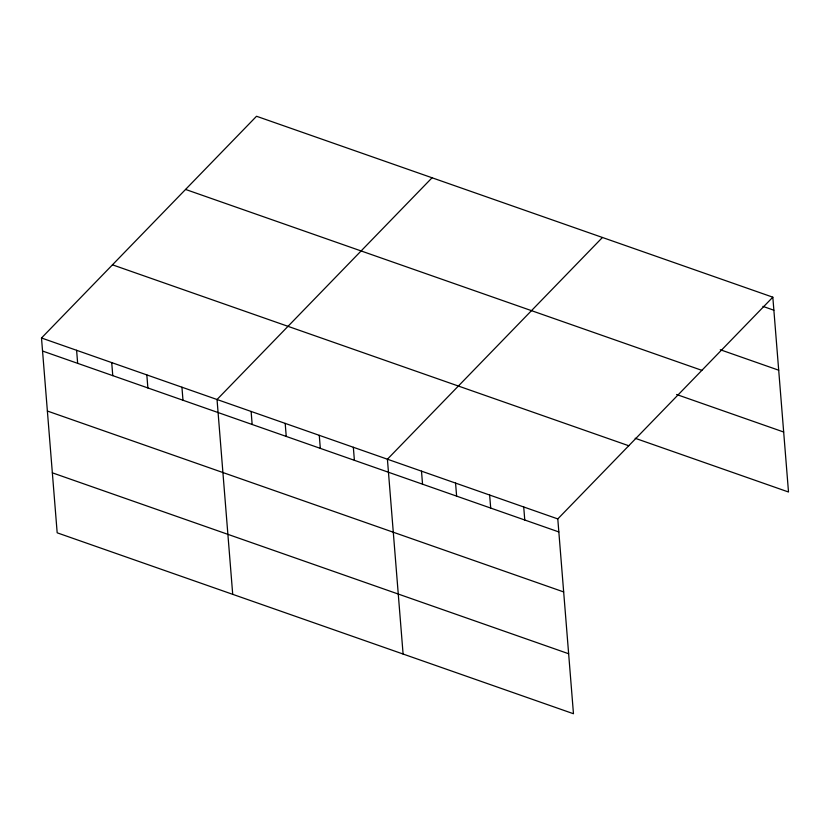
<?xml version="1.0" encoding="UTF-8"?>
<svg xmlns="http://www.w3.org/2000/svg" width="830" height="830" viewBox="0 0 830 830"><rect width="100%" height="100%" fill="white"/><g stroke="black" fill="none" stroke-linecap="round" stroke-linejoin="round"><path stroke-width="1.25" d="M772.823 297.182L557.791 518.916L573.468 713.738L57.177 532.818L41.5 337.997L256.532 116.262L772.823 297.182L788.5 492.003L635.158 438.271M432.067 177.776L217.035 399.51L232.711 594.332M602.445 237.473L387.413 459.208L403.09 654.03M762.926 306.374L773.871 310.213M720.284 349.731L778.696 370.201M185.567 189.437L701.869 370.346M676.575 394.489L783.676 432.015M112.465 264.822L628.756 445.741M41.5 337.997L557.791 518.916M42.548 351.038L558.839 531.947M47.372 411.026L563.674 591.935M52.352 472.83L568.643 653.75M523.72 506.974L524.768 520.005M489.638 495.033L490.696 508.064M455.566 483.091L456.614 496.122M421.495 471.15L422.543 484.191M353.341 447.277L354.389 460.308M319.27 435.335L320.318 448.366M285.188 423.393L286.236 436.424M251.117 411.452L252.164 424.483M181.936 387.205L182.984 400.247M146.827 374.911L147.875 387.942M111.718 362.606L112.766 375.637M76.609 350.302L77.657 363.333"/></g></svg>
